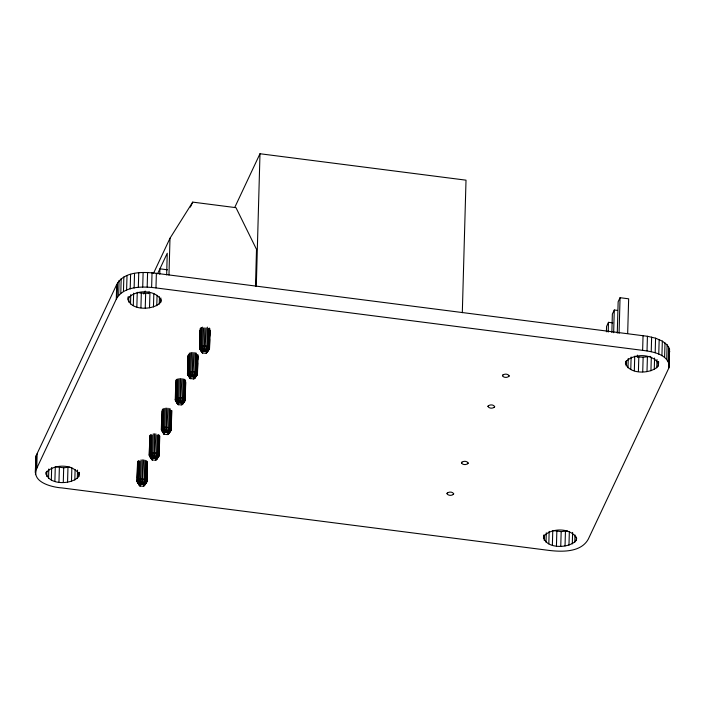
<?xml version="1.0" encoding="UTF-8"?>
<svg xmlns="http://www.w3.org/2000/svg" width="705" height="705" viewBox="0 0 705 705"><rect width="100%" height="100%" fill="white"/><g stroke="black" fill="none" stroke-linecap="round" stroke-linejoin="round"><path stroke-width="1.06" d="M137.519 463.247L137.017 481.383L139.784 485.877L143.221 486.318L144.269 484.978L141.784 484.088L142.322 459.801M149.795 436.131L149.257 455.333L152.033 459.827L155.47 460.268L156.51 458.929L154.025 458.038L154.571 433.742M161.938 410.936L161.313 429.697L164.08 434.183L167.526 434.624L168.565 433.284L166.08 432.394L166.618 408.107M175.889 380.259L175.237 400.079L178.004 404.573L181.449 405.014L182.489 403.665L180.004 402.784L180.542 378.488M187.988 355.893L187.486 374.029L190.253 378.523L193.69 378.964L194.73 377.616L192.254 376.726L192.791 352.438M200.044 330.248L199.533 348.385L202.309 352.879L205.745 353.32L206.785 351.98L204.3 351.09L204.811 327.869M35.25 472.553L36.078 455.835L116.704 284.547C124.045 271.117 143.115 271.707 156.378 273.329L647.428 336.276L655.579 338.188L662.339 341.114L667.115 344.824L669.521 348.993L668.922 367.843L588.296 539.131C580.955 552.57 561.885 551.971 548.622 550.358L61.952 487.922C52.011 487.305 30.87 482.105 36.739 468.367L116.29 299.14C123.631 285.71 142.71 286.3 155.972 287.922L642.634 350.359C652.433 351.61 667.415 353.981 669.345 365.728M35.479 474.694L36.078 455.835M36.739 468.367L37.153 453.782M79.233 472.341L78.793 476.483C71.981 485.031 47.429 485.454 46.028 472.297M46.715 476.448L46.865 471.24M48.548 478.369L48.804 468.992M51.333 480.026L51.676 467.521M54.884 481.295L55.29 466.701L63.688 467.785L69.927 467.115M58.956 482.097L59.361 467.503M63.283 482.37L63.688 467.785M67.557 482.105L67.962 467.512M71.487 481.312L71.866 467.767M74.818 480.052L75.109 469.627M77.303 478.404L77.541 470.068M78.793 476.483L78.916 472.315M116.29 299.14L116.704 284.547M117.171 297.061L117.576 282.467M118.678 295.078L119.083 280.484M120.784 293.236L121.19 278.642M123.446 291.57L123.851 276.977M126.6 290.125L127.015 275.532M127.931 300.03L128.31 297.968C136.083 289.385 155.311 289.473 161.145 300.066L160.758 302.128C153.954 310.826 127.79 311.161 128.019 296.902M128.68 302.093L128.821 296.875M130.187 288.927L130.601 274.333M130.513 304.014L130.769 294.637M133.298 305.67L133.642 293.157M134.126 287.993L134.532 273.408M136.849 306.939L137.255 292.346L141.326 293.148L149.927 293.157L149.513 307.75M138.33 287.358L138.744 272.764M140.921 307.741L141.326 293.148M137.669 461.563L137.017 481.383L139.511 485.586M137.36 477.734L137.748 463.872M142.718 287.032L143.124 272.438M138.109 460.991L137.581 480.193L139.678 484.679L139.396 485.278M138.859 460.497L138.321 479.7L139.678 484.679M139.828 461.185L139.326 479.321L140.551 484.247L140.048 484.432M141.035 459.88L140.506 479.083L141.141 484.123L140.551 484.247M145.239 308.014L145.653 293.421M147.178 287.014L147.592 272.421M143.617 459.88L142.428 484.132M144.842 460.118L144.305 479.321L143.044 484.247M145.909 460.506L145.371 479.708L143.573 484.441M146.737 461L146.208 480.202L143.996 484.688M151.628 287.314L152.042 272.72M146.473 480.458L146.42 482.59L144.102 485.886M147.292 461.572L146.975 481.4L144.322 485.595M146.984 477.752L147.371 463.881M147.486 463.264L146.975 481.4L144.375 485.287M149.909 435.514L149.257 455.333L151.751 459.537M153.452 306.957L153.831 293.403M149.812 444.22L149.486 455.95L152.033 459.827M150.359 434.941L149.821 454.143L151.928 458.629L151.645 459.228M151.108 434.439L150.57 453.65L151.928 458.629M155.972 287.922L156.378 273.329M152.077 435.135L151.566 453.271L152.8 458.197L152.298 458.382M156.774 305.697L157.065 295.272M153.285 433.831L152.747 453.033L153.39 458.074L152.8 458.197M159.771 274.227L159.92 268.825L167.49 269.795M159.268 304.049L159.471 296.752M155.867 433.831L154.677 458.074M157.056 435.135L156.554 453.271L155.285 458.197M160.758 302.128L160.872 297.959M158.149 434.447L157.612 453.659L155.823 458.391M158.986 434.95L158.449 454.152L156.237 458.638M158.986 444.802L159.171 438.404M159.533 435.523L159.224 455.351L156.572 459.545M159.762 436.139L159.11 455.968L156.343 459.836M161.806 420.709L161.542 430.314L164.08 434.183M162.414 409.297L161.877 428.499L163.974 432.993L163.807 433.901M166.653 274.853L167.252 253.236L157.585 273.796M163.163 408.803L162.626 428.005L163.974 432.993M164.159 408.424L163.622 427.627L164.847 432.553L164.353 432.747M168.971 275.003L169.993 238.255L192.712 202.115L235.972 207.667L256.514 249.35L255.492 286.098M165.34 408.186L164.803 427.389L165.437 432.438L164.847 432.553M167.913 408.186L166.732 432.438M169.138 408.433L168.601 427.635L167.341 432.553M170.205 408.812L169.667 428.014L167.878 432.747M171.015 410.372L170.504 428.508L168.292 432.993M170.954 422.365L171.13 415.968M171.562 410.953L171.28 429.706L168.618 433.901M171.817 410.504L171.165 430.323L168.398 434.192M175.906 384.692L175.457 400.696L178.004 404.573M176.338 379.678L175.801 398.88L177.898 403.375L177.731 404.282M177.078 379.184L176.55 398.387L177.898 403.375M178.083 378.805L177.545 398.008L178.77 402.943L178.277 403.128M179.264 378.567L178.726 397.77L179.361 402.819L178.77 402.943M181.837 378.576L180.647 402.819M183.062 378.814L182.524 398.017L181.264 402.943M184.128 379.193L183.591 398.395L181.793 403.128M184.966 379.687L184.428 398.898L182.216 403.383M185.054 386.349L185.142 383.15M185.512 380.268L185.203 400.087L182.542 404.291M185.591 382.568L185.08 400.713L182.322 404.573M185.706 381.951L185.203 400.087L182.604 403.983M188.103 355.276L187.486 374.029L189.98 378.232M187.882 368.248L187.706 374.646L189.751 377.695M188.12 359.709L188.217 356.51M188.552 354.694L188.041 372.83L190.147 377.325L189.865 377.924M189.328 353.135L188.79 372.337L190.147 377.325M190.324 352.756L189.786 371.958L191.02 376.884L190.517 377.078M191.504 352.518L190.967 371.72L191.61 376.77L191.02 376.884M194.087 352.518L192.897 376.77M195.311 352.764L194.774 371.967L193.505 376.893M196.369 353.143L195.84 372.346L194.042 377.078M197.18 354.703L196.669 372.839L194.457 377.325M197.03 369.896L197.241 362.432M197.726 355.285L197.444 374.038L194.791 378.232M197.656 362.925L197.329 374.655L194.562 378.523M197.744 359.717L197.841 356.519M197.982 354.835L197.444 374.038L194.844 377.924M200.185 328.565L199.533 348.385L202.027 352.588M199.876 344.736L199.762 349.001L202.309 352.879M200.114 336.206L200.264 330.865M200.634 327.992L200.097 347.195L202.203 351.68L201.921 352.28M201.383 327.49L200.846 346.701L202.203 351.68M202.379 327.111L201.841 346.322L203.075 351.249L202.573 351.434M203.534 327.948L203.022 346.084L203.666 351.125L203.075 351.249M206.107 327.948L204.952 351.125M207.358 327.12L206.821 346.322L205.56 351.249M208.398 328.565L207.887 346.71L206.098 351.442M209.262 328.001L208.724 347.204L206.512 351.689M209.024 346.393L209.209 339.995M209.808 328.574L209.5 348.402L206.838 352.597M209.649 339.413L209.385 349.019L206.618 352.888M209.737 336.214L209.887 330.883M210.002 330.257L209.5 348.402L206.9 352.288M256.285 286.256L259.986 153.743L466.014 180.172L462.313 312.694M543.449 538.206L543.837 536.144C551.601 527.569 570.83 527.657 576.664 538.25L576.276 540.312C569.473 549.01 543.308 549.345 543.537 535.086M544.198 540.268L544.348 535.06M546.031 542.198L546.287 532.813M548.816 543.846L549.16 531.341M552.367 545.124L552.773 530.53L561.171 531.605L567.41 530.944M556.439 545.917L556.844 531.332M560.766 546.199L561.171 531.605M565.031 545.934L565.445 531.341M568.97 545.141L569.349 531.588M572.293 543.881L572.619 532.416M574.787 542.233L574.989 534.936M576.276 540.312L576.364 537.184M606.423 331.808L606.573 326.406L608.486 322.335L612.777 322.881M608.212 332.064L608.486 322.335M611.852 332.452L612.363 314.077L614.284 310.006L617.501 310.42M613.65 332.707L614.284 310.006M617.272 333.121L618.144 301.775L620.056 297.704L628.649 298.805L627.679 333.394M619.061 333.377L620.056 297.704M658.682 361.806L658.241 365.948C651.42 374.496 626.877 374.919 625.476 361.762M626.163 365.913L626.304 360.704M627.988 367.834L628.252 358.457M630.772 369.49L631.125 356.986M634.324 370.76L634.738 356.166M637.426 357.259L637.487 355.153M638.404 371.561L638.809 356.968L635.751 356.369M642.634 350.359L643.048 335.765M642.722 371.835L643.136 357.25L650.354 356.386M647.023 350.87L647.428 336.276M646.996 371.57L647.41 356.986M651.226 351.68L651.64 337.087M650.935 370.777L651.314 357.232M654.258 369.517L654.584 358.052M655.174 352.773L655.579 338.188M656.752 367.869L656.99 359.532M658.241 365.948L658.355 361.78M658.761 354.13L659.175 339.537M661.924 355.708L662.339 341.114M664.595 357.488L665 342.894M666.71 359.418L667.115 344.824M668.225 361.462L668.631 346.869M668.922 367.843L669.521 348.993M45.966 474.386L46.354 472.324C54.126 463.749 73.346 463.837 79.18 474.421M168.565 433.284L171.051 429.089C168.636 426.754 163.754 426.525 161.427 429.072L163.692 433.584M182.489 403.665L184.974 399.471C182.551 397.135 177.678 396.906 175.351 399.462L177.616 403.974M447.014 493.712L447.093 493.297C448.644 491.588 452.487 491.605 453.659 493.72L453.579 494.135C452.028 495.844 448.177 495.826 447.014 493.712L447.384 492.918M461.475 462.938L461.555 462.533C463.106 460.814 466.957 460.832 468.12 462.947L468.041 463.361C466.49 465.08 462.639 465.062 461.475 462.938L461.854 462.145M487.992 406.529L488.072 406.115C489.623 404.406 493.474 404.423 494.637 406.538L494.558 406.952C493.007 408.671 489.164 408.653 487.992 406.529L488.371 405.736M502.462 375.765L502.533 375.351C504.093 373.632 507.935 373.65 509.098 375.774L509.028 376.179C507.468 377.898 503.626 377.88 502.462 375.765L502.832 374.963M625.414 363.851L625.793 361.788C633.566 353.214 652.795 353.302 658.62 363.886M669.327 353.258L669.75 351.134M143.785 294.011L145.186 291.024M153.611 273.099L169.993 238.255M148.235 293.694L149.152 291.747M190.368 207.094L192.712 202.115M234.818 207.288L259.986 153.743M453.28 494.513L453.659 493.72M467.741 463.749L468.12 462.947M494.258 407.34L494.637 406.538M508.728 376.567L509.098 375.774M193.69 378.964L194.659 377.06M155.47 460.268L156.431 458.365M206.785 351.98L209.27 347.776C206.856 345.441 201.974 345.221 199.647 347.768L201.974 351.971M194.73 377.616L197.224 373.421C194.8 371.086 189.927 370.856 187.6 373.412L189.918 377.616M156.51 458.929L159.004 454.725C156.581 452.39 151.698 452.169 149.372 454.716L151.698 458.92M144.269 484.978L146.755 480.775C144.331 478.448 139.458 478.219 137.131 480.766L139.458 484.97M206.248 353.135L208.936 349.592M194.192 378.77L196.88 375.236M181.943 404.82L183.406 402.537M168.019 434.439L170.716 430.896M155.972 460.083L158.66 456.54M143.723 486.133L146.86 482.017M168.68 433.593L171.28 429.706M156.625 459.237L159.224 455.351M183.89 401.779L184.639 401.286M207.191 350.464L208.186 350.085M203.666 351.125L204.3 351.09M191.61 376.77L192.254 376.726M179.361 402.819L180.004 402.784M165.437 432.438L166.08 432.394M153.39 458.074L154.025 458.038M141.141 484.123L141.784 484.088M638.809 356.968L643.136 357.25M188.253 375.227L190.667 378.77M176.012 401.277L176.849 401.771M150.033 456.532L152.447 460.074M137.237 482.009L138.621 483.075M137.792 482.581L139.784 485.877M175.351 399.462L177.678 403.665M161.427 429.072L163.754 433.275M201.542 350.843L202.723 353.126M177.634 403.295L178.427 404.82M163.322 432.147L164.503 434.43M139.017 483.841L140.198 486.124M35.655 457.959L35.893 460.101"/></g></svg>
